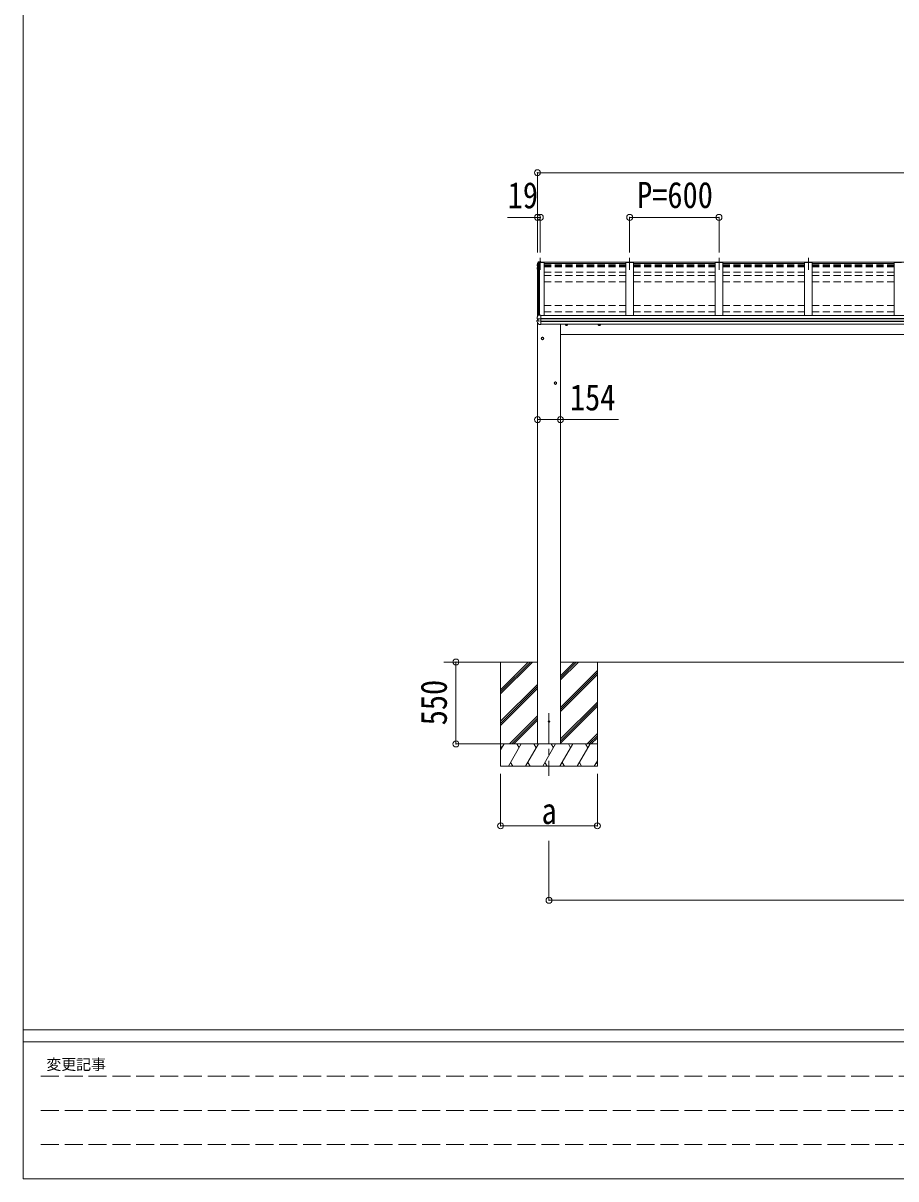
# Model space of a CAD drawing. Units: millimetres at full size, sheet at 1:40; some dimension numbers follow another scale. Extents: x -11243 to 11243, y -7760 to 7760.
# Drawn here: x -11243 to -5383, y -7760 to 0 of the extents above; entities that cross this region are included whole.
import ezdxf
from ezdxf.enums import TextEntityAlignment as Align

# ---------------------------------------------------------------- set-up
doc = ezdxf.new("R2010")
doc.units = ezdxf.units.MM
doc.header["$LTSCALE"] = 40
doc.header["$PDMODE"] = 32
doc.header["$PDSIZE"] = 40
for name, pattern in [('CHAIN1', [8, 5, -1, 1, -1]), ('DASHED1', [1.8, 1.2, -0.6]), ('DASHED3', [4, 3, -1])]:
    doc.linetypes.add(name, pattern=pattern)
for name, color, linetype, lineweight in [('0-0_0', 7, 'Continuous', 9), ('0-1_本体', 5, 'CHAIN1', 9), ('0-3_ELV2', 4, 'Continuous', 9), ('0-6_OTH_LINE', 6, 'Continuous', 9), ('F-0_240', 7, 'Continuous', 9)]:
    doc.layers.add(name, color=color, linetype=linetype, lineweight=lineweight)
doc.styles.add('ＭＳ ゴシック', font='')
doc.styles.get('ＭＳ ゴシック').set_extended_font_data('MS Gothic')

msp = doc.modelspace()

# ---------------------------------------------------------------- linework, layer by layer
at = {"layer": '0-0_0'}
for p, q in [((-7789.01, -4289.62), (-8418.63, -4289.62)), ((-8037.01, -4289.62), (-8037.01, -4989.62)), ((-8037.01, -4475.6), (-7851.03, -4289.62)), ((-8037.01, -4489.74), (-7836.89, -4289.62)), ((-8037.01, -4503.89), (-7822.75, -4289.62)), ((-8037.01, -4291.76), (-8034.88, -4289.62)), ((-2506.01, -4289.62), (-7635.01, -4289.62)), ((-7635.01, -4410.26), (-7514.38, -4289.62)), ((-7635.01, -4396.11), (-7528.52, -4289.62)), ((-7635.01, -4381.97), (-7542.66, -4289.62)), ((-7387.01, -4289.62), (-7387.01, -4989.62)), ((-7635.01, -4594.1), (-7387.01, -4346.1)), ((-7635.01, -4608.24), (-7387.01, -4360.25)), ((-7635.01, -4622.39), (-7387.01, -4374.39)), ((-8037.01, -4687.73), (-7789.01, -4439.74)), ((-8037.01, -4701.88), (-7789.01, -4453.88)), ((-8037.01, -4716.02), (-7789.01, -4468.02)), ((-7635.01, -4806.23), (-7387.01, -4558.23)), ((-7635.01, -4820.38), (-7387.01, -4572.38)), ((-7976.77, -4839.62), (-7789.01, -4651.87)), ((-7635.01, -4834.52), (-7387.01, -4586.52)), ((-7962.63, -4839.62), (-7789.01, -4666.01)), ((-7948.48, -4839.62), (-7789.01, -4680.15)), ((-7456.27, -4839.62), (-7387.01, -4770.37)), ((-7442.13, -4839.62), (-7387.01, -4784.51)), ((-7427.98, -4839.62), (-7387.01, -4798.65)), ((-7387.01, -4839.62), (-8037.01, -4839.62)), ((-8037.01, -4879.72), (-8013.86, -4839.62)), ((-8028.86, -4865.61), (-8037.01, -4851.49)), ((-7984.99, -4989.62), (-7898.39, -4839.62)), ((-7913.39, -4865.61), (-7928.39, -4839.62)), ((-7869.52, -4989.62), (-7782.92, -4839.62)), ((-7797.92, -4865.61), (-7812.92, -4839.62)), ((-7754.05, -4989.62), (-7667.45, -4839.62)), ((-7682.45, -4865.61), (-7697.45, -4839.62)), ((-7638.58, -4989.62), (-7551.98, -4839.62)), ((-7566.98, -4865.61), (-7581.98, -4839.62)), ((-7523.11, -4989.62), (-7436.51, -4839.62)), ((-7466.51, -4839.62), (-7451.51, -4865.61)), ((-7969.99, -4963.65), (-7955, -4989.62)), ((-7854.52, -4963.64), (-7839.52, -4989.62)), ((-7739.05, -4963.64), (-7724.05, -4989.62)), ((-7623.58, -4963.64), (-7608.59, -4989.62)), ((-7508.11, -4963.65), (-7493.12, -4989.62)), ((-7407.64, -4989.62), (-7387.01, -4953.89)), ((-7392.64, -4963.64), (-7387.01, -4973.4)), ((-8037.01, -4989.62), (-7387.01, -4989.62))]:
    msp.add_line(p, q, dxfattribs=at)
at = {"layer": '0-0_0', "linetype": 'DASHED1'}
msp.add_line((-7789.01, -4839.62), (-7635.01, -4839.62), dxfattribs=at)
at = {"layer": '0-1_本体'}
for p, q in [((-7770.51, -1576.64), (-7770.51, -1655.9)), ((-7170.51, -1576.64), (-7170.51, -1655.9)), ((-6570.51, -1576.64), (-6570.51, -1655.9)), ((-5970.51, -1576.64), (-5970.51, -1655.9)), ((-7712.01, -4633.68), (-7712.01, -5054.76))]:
    msp.add_line(p, q, dxfattribs=at)
at = {"layer": '0-3_ELV2'}
for p, q in [((-7791.98, -1623.69), (-7791.98, -1627.71)), ((-7790.93, -1628.98), (-7789.51, -1629.26)), ((-7789.51, -1627.39), (-7790.08, -1627.28)), ((-7789.51, -1627.74), (-7790.08, -1627.63)), ((-7789.51, -1626.36), (-7782.39, -1607.8)), ((-7789.51, -1626.36), (-7789.51, -1970.64)), ((-7782.69, -1607.65), (-7781.49, -1607.58)), ((-7782.51, -1608.12), (-7782.51, -1956.12)), ((-7782.39, -1607.8), (-7745.51, -1607.8)), ((-7781.34, -1607.37), (-7781.71, -1604.89)), ((-7781.49, -1607.58), (-7781.71, -1606.1)), ((-7767.51, -1601.66), (-7781.67, -1602.44)), ((-7770.51, -1606.76), (-7781.34, -1607.37)), ((-7781.34, -1607.37), (-7781.34, -1607.8)), ((-7781.34, -1607.75), (-7770.51, -1607.75)), ((-7776.81, -1961.49), (-7776.81, -1607.8)), ((-7770.51, -1604.52), (-7770.51, -1607.75)), ((-7770.51, -1604.52), (-7767.51, -1604.52)), ((-7767.51, -1604.52), (-7767.51, -1601.67)), ((-7745.51, -1607.8), (-7745.51, -1964.06)), ((-7745.51, -1613.2), (-7195.51, -1613.2)), ((-7145.51, -1607.8), (-7195.51, -1607.8)), ((-7195.51, -1607.8), (-7195.51, -1964.06)), ((-7145.51, -1607.8), (-7145.51, -1964.06)), ((-7145.51, -1613.2), (-6595.51, -1613.2)), ((-6545.51, -1607.8), (-6595.51, -1607.8)), ((-6595.51, -1607.8), (-6595.51, -1964.06)), ((-6545.51, -1607.8), (-6545.51, -1964.06)), ((-6545.51, -1613.2), (-5995.51, -1613.2)), ((-5945.51, -1607.8), (-5995.51, -1607.8)), ((-5995.51, -1607.8), (-5995.51, -1964.06)), ((-5945.51, -1607.8), (-5945.51, -1964.06)), ((-5945.51, -1613.2), (-5395.51, -1613.2)), ((-5345.51, -1607.8), (-5395.51, -1607.8)), ((-5395.51, -1607.8), (-5395.51, -1964.06)), ((-7792.39, -1642.64), (-7792.39, -1646.69)), ((-7792.34, -1642.31), (-7792.35, -1642.37)), ((-7789.51, -1645.06), (-7791.33, -1645.41)), ((-7789.51, -1641.04), (-7790.65, -1641.19)), ((-7790.36, -1646.75), (-7789.51, -1646.58)), ((-7792.55, -2002.98), (-7792.55, -1996.45)), ((-7792.08, -1984.42), (-7792.08, -1977.92)), ((-7784.51, -1994.07), (-7791.74, -1995.47)), ((-7791.22, -1985.42), (-7791.28, -1985.4)), ((-7791.22, -1985.42), (-7791.21, -1985.42)), ((-7783.96, -1986.35), (-7790.34, -1985.56)), ((-7789.51, -1985.66), (-7789.51, -1995.04)), ((-7789.01, -2009.13), (-7789.01, -4839.62)), ((-7784.51, -1986.28), (-7784.51, -2000.08)), ((-7767.51, -1986.35), (-7782.3, -1986.44)), ((-7767.51, -2000.21), (-7782.3, -2000)), ((-7767.51, -2024.51), (-7767.51, -1961.03)), ((-7767.51, -1964.06), (-2373.51, -1964.06)), ((-7767.51, -1983.59), (-2373.51, -1983.59)), ((-7767.51, -1984.49), (-2373.51, -1984.49)), ((-7767.51, -2001.73), (-2373.51, -2001.73)), ((-7767.51, -2003.7), (-2373.51, -2003.7)), ((-7779.89, -2023.42), (-7779.88, -2023.44)), ((-7767.51, -2024.51), (-7779.1, -2023.88)), ((-7767.51, -2021.72), (-2373.51, -2021.72)), ((-7635.01, -2021.72), (-7635.01, -4839.62)), ((-7635.01, -2089.62), (-2506.01, -2089.62))]:
    msp.add_line(p, q, dxfattribs=at)
at = {"layer": '0-3_ELV2', "linetype": 'DASHED1'}
for p, q in [((-7745.51, -1623.32), (-7195.51, -1623.32)), ((-7745.51, -1628.17), (-7195.51, -1628.17)), ((-7145.51, -1623.32), (-6595.51, -1623.32)), ((-7145.51, -1628.17), (-6595.51, -1628.17)), ((-6545.51, -1623.32), (-5995.51, -1623.32)), ((-6545.51, -1628.17), (-5995.51, -1628.17)), ((-5945.51, -1623.32), (-5395.51, -1623.32)), ((-5945.51, -1628.17), (-5395.51, -1628.17)), ((-7745.51, -1629.7), (-7195.51, -1629.7)), ((-7745.51, -1631.67), (-7195.51, -1631.67)), ((-7745.51, -1635.44), (-7195.51, -1635.44)), ((-7745.51, -1672.74), (-7195.51, -1672.74)), ((-7745.51, -1693.9), (-7195.51, -1693.9)), ((-7145.51, -1629.7), (-6595.51, -1629.7)), ((-7145.51, -1631.67), (-6595.51, -1631.67)), ((-7145.51, -1635.44), (-6595.51, -1635.44)), ((-7145.51, -1672.74), (-6595.51, -1672.74)), ((-7145.51, -1693.9), (-6595.51, -1693.9)), ((-6545.51, -1629.7), (-5995.51, -1629.7)), ((-6545.51, -1631.67), (-5995.51, -1631.67)), ((-6545.51, -1635.44), (-5995.51, -1635.44)), ((-6545.51, -1672.74), (-5995.51, -1672.74)), ((-6545.51, -1693.9), (-5995.51, -1693.9)), ((-5945.51, -1629.7), (-5395.51, -1629.7)), ((-5945.51, -1631.67), (-5395.51, -1631.67)), ((-5945.51, -1635.44), (-5395.51, -1635.44)), ((-5945.51, -1672.74), (-5395.51, -1672.74)), ((-5945.51, -1693.9), (-5395.51, -1693.9)), ((-7745.51, -1736.41), (-7195.51, -1736.41)), ((-7145.51, -1736.41), (-6595.51, -1736.41)), ((-6545.51, -1736.41), (-5995.51, -1736.41)), ((-5945.51, -1736.41), (-5395.51, -1736.41)), ((-7745.51, -1896.69), (-7195.51, -1896.69)), ((-7745.51, -1939.2), (-7195.51, -1939.2)), ((-7145.51, -1896.69), (-6595.51, -1896.69)), ((-7145.51, -1939.2), (-6595.51, -1939.2)), ((-6545.51, -1896.69), (-5995.51, -1896.69)), ((-6545.51, -1939.2), (-5995.51, -1939.2)), ((-5945.51, -1896.69), (-5395.51, -1896.69)), ((-5945.51, -1939.2), (-5395.51, -1939.2))]:
    msp.add_line(p, q, dxfattribs=at)
at = {"layer": '0-3_ELV2'}
for points in [[(-7784.32, -1603.65), (-7788.56, -1614.26), (-7791.91, -1623.2), (-7791.97, -1623.47), (-7791.98, -1623.54)], [(-7791.98, -1623.54), (-7791.98, -1623.64), (-7791.98, -1623.7)], [(-7784.32, -1607.22), (-7785.31, -1609.71), (-7786.3, -1612.2), (-7787.27, -1614.7), (-7788.22, -1617.21), (-7789.16, -1619.72), (-7790.09, -1622.23), (-7791.01, -1624.75), (-7791.91, -1627.28)], [(-7767.51, -1604.1), (-7781.71, -1604.89), (-7781.71, -1606.1), (-7782.83, -1606.16)], [(-7781.41, -1607.8), (-7781.49, -1607.24), (-7781.49, -1607.58)], [(-7770.51, -1607.8), (-7770.51, -1604.53), (-2370.51, -1604.53)], [(-7792.35, -1642.32), (-7792.38, -1642.5), (-7792.38, -1642.63)], [(-7792.22, -1647.33), (-7790.75, -1649.87), (-7789.51, -1652)], [(-7792.03, -1977.59), (-7792.08, -1977.8), (-7792.08, -1977.92)], [(-7784.15, -1956.78), (-7785.18, -1959.36), (-7786.2, -1961.95), (-7787.21, -1964.54), (-7788.2, -1967.14), (-7789.18, -1969.74), (-7790.14, -1972.35), (-7791.09, -1974.97), (-7792.03, -1977.59)], [(-7788.74, -1985.65), (-7789.97, -1985.6), (-7791.21, -1985.42)], [(-7783.96, -1986.35), (-7783.71, -1986.38), (-7783.56, -1986.39)], [(-7767.51, -1961.03), (-7781.51, -1961.71), (-7781.51, -1956.07), (-7783.27, -1956.16)], [(-7594.51, -2029.42), (-7601.01, -2025.67), (-7601.01, -2021.72)], [(-7594.51, -2029.42), (-7588.01, -2025.67), (-7588.01, -2021.72)], [(-7374.52, -2029.42), (-7381.02, -2025.67), (-7381.02, -2021.72)], [(-7374.52, -2029.42), (-7368.02, -2025.67), (-7368.02, -2021.72)], [(-7756.01, -2124.42), (-7762.51, -2120.67), (-7762.51, -2113.16), (-7756.01, -2109.41)], [(-7756.01, -2124.42), (-7749.51, -2120.67), (-7749.51, -2113.16), (-7756.01, -2109.41)], [(-7669.01, -2424.42), (-7675.51, -2420.67), (-7675.51, -2413.16), (-7669.01, -2409.41)], [(-7669.01, -2424.42), (-7662.51, -2420.67), (-7662.51, -2413.16), (-7669.01, -2409.41)]]:
    msp.add_lwpolyline(points, dxfattribs=at)
for centre, radius in [((-7756.01, -2116.91), 8.5), ((-7756.01, -2116.91), 7.7), ((-7756.01, -2116.91), 6.5), ((-7669.01, -2416.91), 8.5), ((-7669.01, -2416.91), 7.7), ((-7669.01, -2416.91), 6.5), ((-7712.01, -4689.62), 5)]:
    msp.add_circle(centre, radius, dxfattribs=at)
for centre, radius, start, end in [((-7790.69, -1627.71), 1.3, 160.55137, 259.11062), ((-7790.02, -1627.33), 0.299, 160.48478, 259.11069), ((-7320.58, -1794.21), 498.52, 158.04646, 160.43093), ((-7790.02, -1626.98), 0.3, 212.93591, 259.04607), ((-7782.74, -1607.85), 1.7, 92.9577, 157.99775), ((-7782.09, -1605.02), 2.62, 80.76, 148.16555), ((-7782.67, -1607.95), 0.3, 92.95769, 158.00506), ((-7791.09, -1646.69), 1.3, 100.8784, 209.72862), ((-7791.08, -1642.59), 1.3, 99.76805, 169.97457), ((-7790.63, -1643.52), 2.32, 92.65141, 119.69627), ((-7790.31, -1647.04), 0.299, 100.87832, 209.80871), ((-7357.75, -1398.43), 499.04, 209.85327, 210.09589), ((-7357.75, -1398.78), 499.04, 209.85327, 210.09589), ((-7791.56, -1996.45), 0.998, 100.914, 179.94879), ((-7791.55, -2002.98), 1, 180, 210.67851), ((-7397.61, -1769.28), 459.05, 210.67556, 213.61643), ((-7791.08, -1984.42), 1, 180, 258.54639), ((-7784.85, -1983.73), 16.37, 271.41275, 274.51688), ((-7783.22, -1957.16), 1, 92.95955, 157.94622), ((-7779.04, -2022.89), 1, 213.61937, 266.89265), ((-7594.51, -2021.91), 8.5, 178.68482, 1.31518), ((-7594.51, -2021.91), 7.7, 178.54815, 1.45185), ((-7594.51, -2021.91), 6.5, 178.27991, 1.72009), ((-7374.52, -2021.91), 8.5, 178.68472, 1.31528), ((-7374.52, -2021.91), 7.7, 178.54804, 1.45196), ((-7374.52, -2021.91), 6.5, 178.27976, 1.72024)]:
    msp.add_arc(centre, radius, start, end, dxfattribs=at)
for centre, major_axis, ratio, start_param, end_param in [((-7783.51, -1999.88), (1, 0.195), 0.067217, 3.1284981, 3.4826308), ((-7783.66, -1978.83), (9.96, -2.12), 0.734427, 4.8771941, 5.0024979), ((-7783.66, -2007.61), (9.97, 1.96), 0.736539, 1.29146, 1.4167637)]:
    msp.add_ellipse(centre, major_axis=major_axis, ratio=ratio, start_param=start_param, end_param=end_param, dxfattribs=at)
at = {"layer": '0-6_OTH_LINE'}
for p, q in [((-7789.51, -1004.53), (-7789.51, -1540)), ((-7789.51, -1004.53), (-2351.51, -1004.53)), ((-7789.51, -1304.53), (-7989.73, -1304.53)), ((-7789.51, -1304.53), (-7789.51, -1540)), ((-7770.51, -1304.53), (-7789.51, -1304.53)), ((-7770.51, -1304.53), (-7770.51, -1540)), ((-7170.51, -1304.53), (-7170.51, -1540)), ((-7170.51, -1304.53), (-6570.51, -1304.53)), ((-6570.51, -1304.53), (-6570.51, -1540)), ((-7789.01, -2662.31), (-7635.01, -2662.31)), ((-8337.01, -4289.62), (-8038.01, -4289.62)), ((-8337.01, -4839.62), (-8337.01, -4289.62)), ((-8337.01, -4839.62), (-8038.01, -4839.62)), ((-8037.01, -5389.6), (-8037.01, -5039.62)), ((-7387.01, -5389.6), (-7387.01, -5039.62)), ((-8037.01, -5389.6), (-7387.01, -5389.6)), ((-7712.01, -5889.62), (-7712.01, -5489.62)), ((-7712.01, -5889.62), (-2429.01, -5889.62))]:
    msp.add_line(p, q, dxfattribs=at)
at = {"layer": '0-6_OTH_LINE', "lineweight": 18}
msp.add_line((-7635.01, -2662.31), (-7245.81, -2662.31), dxfattribs=at)
at = {"layer": '0-6_OTH_LINE'}
for p in [(-7789.51, -1004.53), (-7789.51, -1304.53), (-7770.51, -1304.53), (-7170.51, -1304.53), (-6570.51, -1304.53), (-7789.01, -2662.31), (-7635.01, -2662.31), (-8337.01, -4289.62), (-8337.01, -4839.62), (-8037.01, -5389.6), (-7387.01, -5389.6), (-7712.01, -5889.62)]:
    msp.add_point(p, dxfattribs=at)
at = {"layer": 'F-0_240', "color": 5}
for p, q in [((-11242.74, 7760), (-11242.74, -7760)), ((-11242.74, -6760), (10677.26, -6760)), ((-11242.74, -6840), (7121.58, -6840)), ((-11242.74, -7760), (10677.26, -7760))]:
    msp.add_line(p, q, dxfattribs=at)
at = {"layer": 'F-0_240', "color": 4, "linetype": 'DASHED3'}
for p, q in [((-11122.75, -7070), (-4718.42, -7070)), ((-11122.75, -7300), (-4718.42, -7300)), ((-11122.75, -7530), (-4718.42, -7530))]:
    msp.add_line(p, q, dxfattribs=at)

# ---------------------------------------------------------------- texts
at = {"layer": '0-6_OTH_LINE', "color": 7, "style": 'ＭＳ ゴシック', "width": 0.85}
for s, p in [('19', (-7989.41, -1296.11)), ('P=600', (-7120.51, -1294.53)), ('154', (-7571.51, -2652.89)), ('a', (-7762.01, -5429.6))]:
    msp.add_text(s, height=176, dxfattribs=at).set_placement(p, align=Align.BOTTOM_LEFT)
msp.add_text('550', height=176, rotation=90, dxfattribs=at).set_placement((-8345.01, -4714.62), align=Align.BOTTOM_LEFT)
at = {"layer": 'F-0_240', "style": 'ＭＳ ゴシック'}
msp.add_text('変更記事', height=73.31, dxfattribs=at).set_placement((-11086.44, -7050), align=Align.BOTTOM_LEFT)

doc.saveas('drawing.dxf')
